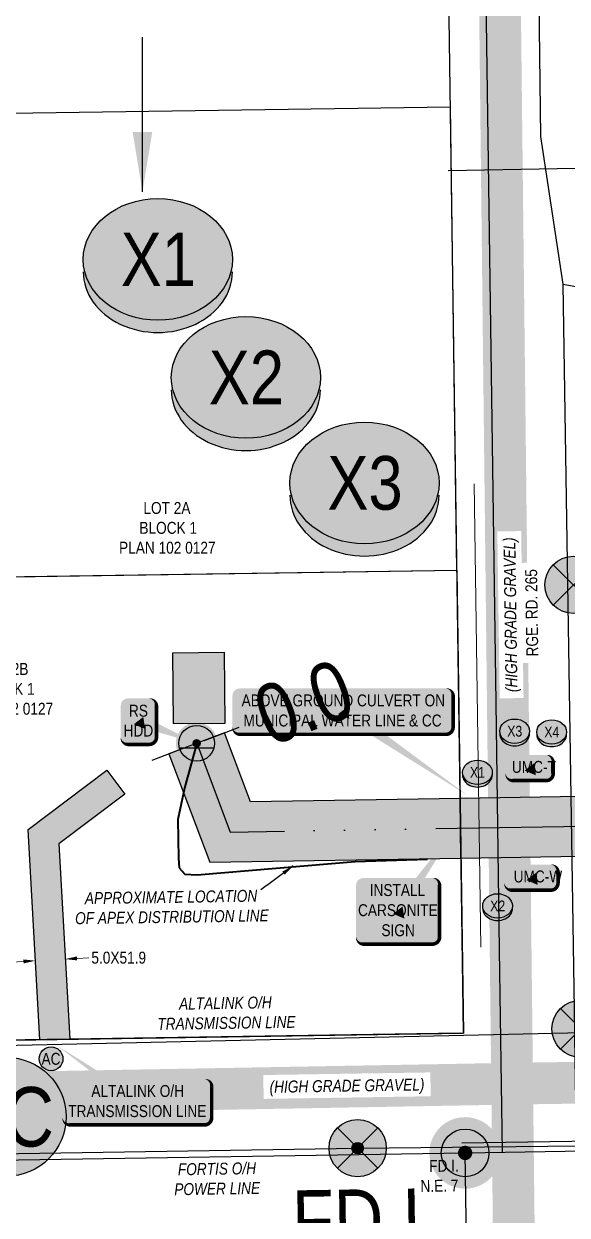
# Model space of a CAD drawing. Extents: x 72365 to 80261, y 6000112 to 6008999.
# Drawn here: x 73262.7 to 73353.8, y 6001848.9 to 6002048.8 of the extents above; entities that cross this region are included whole.
import ezdxf
from ezdxf.enums import TextEntityAlignment as Align

# ---------------------------------------------------------------- set-up
doc = ezdxf.new("R2010")
doc.units = 0
doc.header["$LTSCALE"] = 5
doc.header["$PDSIZE"] = 2.5
for name, pattern in [('COOP2', [10, 5, -1, 0, -1, 0, -1, 0, -1, 0, -1]), ('DASHDOT', [25.4, 12.7, -6.35, 0, -6.35]), ('foc-TIELINE', [1.875, 1.25, -0.625])]:
    doc.linetypes.add(name, pattern=pattern)
doc.layers.get('Defpoints').update_dxf_attribs({"color": 9})
for name, color, linetype in [('AS-POWER', 104, 'foc-POWER'), ('AS-POWER-EXISTING-PP', 72, 'Continuous'), ('AS-POWER-EXISTING-PP-1000', 72, 'Continuous'), ('AS-POWER-T-1000', 104, 'Continuous'), ('AS-RESIDENCE', 14, 'Continuous'), ('AS-ROADS', 254, 'Continuous'), ('AS-SYMBOL', 7, 'Continuous'), ('AS-SYMBOL-1000', 7, 'Continuous'), ('AS-TELEPHONE', 224, 'foc-TEL'), ('CG-NOTES', 7, 'Continuous'), ('CG-NOTES-1000', 7, 'Continuous'), ('L-MON', 1, 'Continuous'), ('L-MON-1000', 1, 'Continuous'), ('L-MON-T', 1, 'Continuous'), ('L-MON-T-1000', 1, 'Continuous'), ('L-ROAD-T-1000', 7, 'Continuous'), ('L-SEC', 7, 'Continuous'), ('L-TITLEDB', 4, 'Continuous'), ('L-TITLEDB-T', 4, 'Continuous'), ('L-TITLEDB-T-1000', 4, 'Continuous'), ('P-APEX RECON PAY ITEMS-1000', 240, 'Continuous'), ('P-APEX RECON-10m BUFFER', 51, 'COOP2'), ('P-APEX RECON-URBAN', 30, 'COOP2'), ('P-APEX RECON-WORK AREA', 104, 'Continuous'), ('P-BUFFER-PURPLE', 187, 'foc-TIELINE'), ('P-BUFFER-PURPLE-T', 187, 'Continuous'), ('P-CROSSINGS', 250, 'Continuous'), ('P-CROSSINGS-1000', 250, 'Continuous')]:
    doc.layers.add(name, color=color, linetype=linetype)
for name, color, linetype, lineweight in [('AS-RECON EXISTING', 151, 'DASHDOT', 40), ('P-APEX RECON-TWS-T-1000', 104, 'Continuous', 9), ('T-TEXT-1000', 48, 'Continuous', 18)]:
    doc.layers.add(name, color=color, linetype=linetype, lineweight=lineweight)
for name, color, linetype, true_color in [('AS-RECON EXISTING-T-1000', 7, 'Continuous', 0x7abdff), ('AS-STRUCTURE-H', 7, 'Continuous', 0xa8a8a8), ('P-APEX RECON-TO BE DRILLED-H', 7, 'Continuous', 0xffafe1)]:
    doc.layers.add(name, color=color, linetype=linetype, true_color=true_color)
doc.layers.add('AS-WATER PIPE', color=7, linetype='foc-WATER', lineweight=9, true_color=0x8ac4ff)
doc.styles.add('1.8', font='ARIALN.TTF', dxfattribs={"height": 2})
doc.styles.add('100L', font='ARIALN.TTF', dxfattribs={"height": 2})
doc.styles.add('175L', font='ARIALN.TTF', dxfattribs={"height": 20})
doc.styles.add('80', font='ARIALN.TTF', dxfattribs={"height": 10})
doc.styles.add('80CG', font='ARIALN.TTF', dxfattribs={"height": 10})
doc.styles.add('80L', font='ARIALN.TTF', dxfattribs={"height": 10})
doc.styles.add('80LS', font='ARIALNI.TTF', dxfattribs={"height": 10})
doc.styles.add('Crossing', font='ARIALN.TTF', dxfattribs={"height": 10})
doc.styles.add('foc-LtypeFont', font='ARIALN.TTF', dxfattribs={"height": 7.35})
doc.linetypes.add('foc-POWER', pattern='A,6,-1,["P",foc-LtypeFont,S=0.2,R=0,X=-0.625,Y=-0.75],-1.24,4', length=12.24)
doc.linetypes.add('foc-TEL', pattern='A,2,-1,["T",foc-LtypeFont,S=0.2,R=0,X=-0.425,Y=-0.75],-1.24,8', length=12.24)
doc.linetypes.add('foc-WATER', pattern='A,10,-1,["W",foc-LtypeFont,S=0.2,R=0,X=-0.425,Y=-0.75],-2', length=13)
doc.dimstyles.new('Compass 1 000', dxfattribs={"dimtxt": 1.8, "dimasz": 2, "dimexe": 0.2, "dimexo": 0.0625, "dimgap": 0.5, "dimtad": 0, "dimtih": 1, "dimtoh": 1, "dimzin": 0, "dimdsep": 46, "dimtxsty": '1.8', "dimcen": 0.1, "dimse1": 1, "dimse2": 1, "dimclrd": 256, "dimclrt": 256, "dimaunit": 1, "dimadec": 4, "dimazin": 0, "dimtfac": 0.06, "dimtofl": 0, "dimtmove": 0, "dimatfit": 0, "dimfxl": 0.2, "dimtolj": 1, "dimtzin": 0, "dimlwd": -1, "dimarcsym": 0})
doc.dimstyles.new('Compass 5 000', dxfattribs={"dimscale": 5, "dimtxt": 9, "dimasz": 2, "dimexe": 0.2, "dimexo": 0.0625, "dimgap": 0.5, "dimtad": 0, "dimtih": 1, "dimtoh": 1, "dimzin": 0, "dimdsep": 46, "dimtxsty": '80CG', "dimcen": 0.1, "dimse1": 1, "dimse2": 1, "dimclrd": 256, "dimclrt": 256, "dimaunit": 1, "dimadec": 4, "dimazin": 0, "dimtfac": 0.06, "dimtofl": 0, "dimtmove": 0, "dimatfit": 1, "dimfxl": 0.2, "dimtolj": 1, "dimtzin": 0, "dimlwd": -1, "dimarcsym": 0})

# ---------------------------------------------------------------- blocks, each defined once
blk = doc.blocks.new('fdia')
at = {"color": 255, "const_width": 1}
blk.add_lwpolyline([(-0.5, 0, 1), (0.5, 0, 1)], format="xyb", close=True, dxfattribs=at)
blk = doc.blocks.new('Fdiaa')
blk.add_blockref('fdia', (0, 0))
blk = doc.blocks.new('fdib')
at = {"color": 1, "const_width": 1.6}
blk.add_lwpolyline([(-0.4, 0, 1), (0.4, 0, 1)], format="xyb", close=True, dxfattribs=at)
at = {"color": 1}
blk.add_circle((0, 0), 0.8, dxfattribs=at)
blk = doc.blocks.new('Fdibb')
blk.add_blockref('fdib', (0, 0))
blk = doc.blocks.new('fdicc')
for name in ['Fdibb', 'Fdiaa']:
    blk.add_blockref(name, (0, 0))
blk = doc.blocks.new('FDI')
blk.add_blockref('fdicc', (0, 0))
blk = doc.blocks.new('POWERPOLE')
h = blk.add_hatch(color=255)
edge = h.paths.add_edge_path()
edge.add_arc((0, 0), 0.96, 0, 360)
at = {"linetype": 'Continuous'}
for p, q in [((0.679, -0.679), (-0.679, 0.679)), ((-0.679, -0.679), (0.679, 0.679))]:
    blk.add_line(p, q, dxfattribs=at)
blk.add_circle((0, 0), 0.96, dxfattribs=at)
blk = doc.blocks.new('*D1231')
at = {"layer": 'Defpoints', "color": 0, "transparency": 16777216}
for p in [(73264.37, 6001896.15), (73269.36, 6001896.43), (73269.62, 6001891.87)]:
    blk.add_point(p, dxfattribs=at)
at = {"layer": 'P-APEX RECON-TWS-T-1000', "transparency": 16777216}
for p, q in [((73262.63, 6001891.48), (73260.64, 6001891.37)), ((73271.62, 6001891.98), (73273.61, 6001892.1))]:
    blk.add_line(p, q, dxfattribs=at)
for points in [[(73262.61, 6001891.81), (73262.65, 6001891.15), (73264.63, 6001891.59)], [(73271.6, 6001892.32), (73271.63, 6001891.65), (73269.62, 6001891.87)]]:
    blk.add_solid(points, dxfattribs=at)
at = {"layer": 'P-APEX RECON-TWS-T-1000', "transparency": 16777216, "insert": (73278.6, 6001892.1), "char_height": 2, "attachment_point": 5, "style": '1.8'}
blk.add_mtext('\\A1;5.0X51.9', dxfattribs=at)
blk = doc.blocks.new('*U1232')
h = blk.add_hatch(color=255)
edge = h.paths.add_edge_path()
edge.add_line((-56.5, -20), (56.5, -20))
edge.add_arc((56.5, -14), 6, 270, 360)
edge.add_line((62.5, -14), (62.5, 12.5))
edge.add_arc((56.5, 12.5), 6, 0, 90)
edge.add_line((56.5, 18.5), (-56.5, 18.5))
edge.add_arc((-56.5, 12.5), 6, 90, 180)
edge.add_line((-62.5, 12.5), (-62.5, -14))
edge.add_arc((-56.5, -14), 6, 180, 270)
at = {"color": 104, "flags": 128}
blk.add_lwpolyline([(-68.06, 47.2, 0, 7.5, 0), (0, 0, 0, 0, 0)], format="xyseb", dxfattribs=at)
blk.add_lwpolyline([(-56.5, -20, 3, 3, 0), (56.5, -20, 3, 3, 0.414214), (62.5, -14, 3, 3, 0), (62.5, 12.5, 3, 0, 0.414214), (56.5, 18.5, 0, 0, 0), (-56.5, 18.5, 0, 0, 0.414214), (-62.5, 12.5, 0, 0, 0), (-62.5, -14, 0, 3, 0.414214)], format="xyseb", close=True, dxfattribs=at)
at = {"color": 104, "style": '80'}
blk.add_attdef('ENTER_TEXT_001', (-26.85, -4.92), '', height=10, dxfattribs=at)
blk = doc.blocks.new('*U1233')
at = {"true_color": 0xffffa8}
h = blk.add_hatch(color=51, dxfattribs=at)
edge = h.paths.add_edge_path()
edge.add_line((-14, -11.5), (14, -11.5))
edge.add_arc((14, -5.5), 6, 270, 360)
edge.add_line((20, -5.5), (20, 4))
edge.add_arc((14, 4), 6, 0, 90)
edge.add_line((14, 10), (-14, 10))
edge.add_arc((-14, 4), 6, 90, 180)
edge.add_line((-20, 4), (-20, -5.5))
edge.add_arc((-14, -5.5), 6, 180, 270)
at = {"color": 240, "flags": 128}
blk.add_lwpolyline([(-14, -11.5, 3, 3, 0), (14, -11.5, 3, 3, 0.414214), (20, -5.5, 3, 3, 0), (20, 4, 3, 0, 0.414214), (14, 10, 0, 0, 0), (-14, 10, 0, 0, 0.414214), (-20, 4, 0, 0, 0), (-20, -5.5, 0, 3, 0.414214)], format="xyseb", close=True, dxfattribs=at)
for points in [[(-26.61, -49.75, 0, 10, 0), (0, 0, 5, 5, 0)], [(5.45, -7.08, 0, 10, 0), (0, 0, 5, 5, 0)]]:
    blk.add_lwpolyline(points, format="xyseb", dxfattribs=at)
at = {"color": 4, "style": '80'}
blk.add_attdef('OTHER_001', (-14.7, -5), '', height=10, dxfattribs=at)
blk = doc.blocks.new('*U1234')
at = {"true_color": 0xffffa8}
h = blk.add_hatch(color=51, dxfattribs=at)
edge = h.paths.add_edge_path()
edge.add_line((-29, -28.5), (29, -28.5))
edge.add_arc((29, -22.5), 6, 270, 360)
edge.add_line((35, -22.5), (35, 21))
edge.add_arc((29, 21), 6, 0, 90)
edge.add_line((29, 27), (-29, 27))
edge.add_arc((-29, 21), 6, 90, 180)
edge.add_line((-35, 21), (-35, -22.5))
edge.add_arc((-29, -22.5), 6, 180, 270)
at = {"color": 240, "flags": 128}
for points in [[(48.94, 69.33, 0, 10, 0), (0, 0, 5, 5, 0)], [(5.45, -7.08, 0, 10, 0), (0, 0, 5, 5, 0)]]:
    blk.add_lwpolyline(points, format="xyseb", dxfattribs=at)
blk.add_lwpolyline([(-29, -28.5, 3, 3, 0), (29, -28.5, 3, 3, 0.414214), (35, -22.5, 3, 3, 0), (35, 21, 3, 0, 0.414214), (29, 27, 0, 0, 0), (-29, 27, 0, 0, 0.414214), (-35, 21, 0, 0, 0), (-35, -22.5, 0, 3, 0.414214)], format="xyseb", close=True, dxfattribs=at)
at = {"color": 4, "style": '80'}
blk.add_attdef('OTHER_001', (-14.7, -5), '', height=10, dxfattribs=at)
blk = doc.blocks.new('*U1235')
at = {"true_color": 0xffffa8}
h = blk.add_hatch(color=51, dxfattribs=at)
edge = h.paths.add_edge_path()
edge.add_line((-86.5, -20), (86.5, -20))
edge.add_arc((86.5, -14), 6, 270, 360)
edge.add_line((92.5, -14), (92.5, 12.5))
edge.add_arc((86.5, 12.5), 6, 0, 90)
edge.add_line((86.5, 18.5), (-86.5, 18.5))
edge.add_arc((-86.5, 12.5), 6, 90, 180)
edge.add_line((-92.5, 12.5), (-92.5, -14))
edge.add_arc((-86.5, -14), 6, 180, 270)
at = {"color": 240, "flags": 128}
blk.add_lwpolyline([(-86.5, -20, 3, 3, 0), (86.5, -20, 3, 3, 0.414214), (92.5, -14, 3, 3, 0), (92.5, 12.5, 3, 0, 0.414214), (86.5, 18.5, 0, 0, 0), (-86.5, 18.5, 0, 0, 0.414214), (-92.5, 12.5, 0, 0, 0), (-92.5, -14, 0, 3, 0.414214)], format="xyseb", close=True, dxfattribs=at)
for points in [[(104.52, -71.12, 0, 10, 0), (0, 0, 5, 5, 0)], [(5.45, -7.08, 0, 10, 0), (0, 0, 5, 5, 0)]]:
    blk.add_lwpolyline(points, format="xyseb", dxfattribs=at)
at = {"color": 4, "style": '80'}
blk.add_attdef('OTHER_001', (-14.7, -5), '', height=10, dxfattribs=at)
blk = doc.blocks.new('*U1236')
at = {"true_color": 0xffffa8}
h = blk.add_hatch(color=51, dxfattribs=at)
edge = h.paths.add_edge_path()
edge.add_line((-16.5, -11.5), (16.5, -11.5))
edge.add_arc((16.5, -5.5), 6, 270, 360)
edge.add_line((22.5, -5.5), (22.5, 4))
edge.add_arc((16.5, 4), 6, 0, 90)
edge.add_line((16.5, 10), (-16.5, 10))
edge.add_arc((-16.5, 4), 6, 90, 180)
edge.add_line((-22.5, 4), (-22.5, -5.5))
edge.add_arc((-16.5, -5.5), 6, 180, 270)
at = {"color": 240, "flags": 128}
for points in [[(-44.09, 41.92, 0, 10, 0), (0, 0, 5, 5, 0)], [(5.45, -7.08, 0, 10, 0), (0, 0, 5, 5, 0)]]:
    blk.add_lwpolyline(points, format="xyseb", dxfattribs=at)
blk.add_lwpolyline([(-16.5, -11.5, 3, 3, 0), (16.5, -11.5, 3, 3, 0.414214), (22.5, -5.5, 3, 3, 0), (22.5, 4, 3, 0, 0.414214), (16.5, 10, 0, 0, 0), (-16.5, 10, 0, 0, 0.414214), (-22.5, 4, 0, 0, 0), (-22.5, -5.5, 0, 3, 0.414214)], format="xyseb", close=True, dxfattribs=at)
at = {"color": 4, "style": '80'}
blk.add_attdef('OTHER_001', (-14.7, -5), '', height=10, dxfattribs=at)
blk = doc.blocks.new('*U1237')
at = {"true_color": 0xffffa8}
h = blk.add_hatch(color=51, dxfattribs=at)
edge = h.paths.add_edge_path()
edge.add_line((-9, -20), (9, -20))
edge.add_arc((9, -14), 6, 270, 360)
edge.add_line((15, -14), (15, 12.5))
edge.add_arc((9, 12.5), 6, 0, 90)
edge.add_line((9, 18.5), (-9, 18.5))
edge.add_arc((-9, 12.5), 6, 90, 180)
edge.add_line((-15, 12.5), (-15, -14))
edge.add_arc((-9, -14), 6, 180, 270)
at = {"color": 240, "flags": 128}
blk.add_lwpolyline([(-9, -20, 3, 3, 0), (9, -20, 3, 3, 0.414214), (15, -14, 3, 3, 0), (15, 12.5, 3, 0, 0.414214), (9, 18.5, 0, 0, 0), (-9, 18.5, 0, 0, 0.414214), (-15, 12.5, 0, 0, 0), (-15, -14, 0, 3, 0.414214)], format="xyseb", close=True, dxfattribs=at)
for points in [[(48.69, -19.08, 0, 10, 0), (0, 0, 5, 5, 0)], [(5.45, -7.08, 0, 10, 0), (0, 0, 5, 5, 0)]]:
    blk.add_lwpolyline(points, format="xyseb", dxfattribs=at)
at = {"color": 4, "style": '80'}
blk.add_attdef('OTHER_001', (-14.7, -5), '', height=10, dxfattribs=at)
blk = doc.blocks.new('RISER')
h = blk.add_hatch(color=255)
h.dxf.hatch_style = 1
edge = h.paths.add_edge_path()
edge.add_arc((0, 0), 0.7, 0, 360)
blk.add_hatch(color=13).paths.add_polyline_path([(0.581, -0.15), (-0.581, -0.15, 0.774597)])
at = {"color": 13}
blk.add_line((-0.581, -0.15), (0.581, -0.15), dxfattribs=at)
blk.add_circle((0, 0), 0.6, dxfattribs=at)
blk = doc.blocks.new('Access_Point')
h = blk.add_hatch(color=255)
h.dxf.hatch_style = 1
edge = h.paths.add_edge_path()
edge.add_arc((0, 0), 9.99, 0, 360)
at = {"color": 170}
blk.add_circle((0, 0), 9.99, dxfattribs=at)
at = {"color": 170, "style": '175L'}
blk.add_text('AC', height=10, dxfattribs=at).set_placement((0, 0), align=Align.MIDDLE_CENTER)
blk = doc.blocks.new('xing2')
h = blk.add_hatch(color=50)
h.dxf.hatch_style = 1
edge = h.paths.add_edge_path()
edge.add_ellipse((0, 0), major_axis=(-12.5, 0), ratio=0.816297, start_angle=0, end_angle=360)
h = blk.add_hatch(color=250)
h.dxf.hatch_style = 1
edge = h.paths.add_edge_path()
edge.add_ellipse((0, -2.05), major_axis=(-12.5, 0), ratio=0.816297, start_angle=0, end_angle=180)
edge.add_line((12.5, -2.05), (12.5, 0))
edge.add_ellipse((0, 0), major_axis=(-12.5, 0), ratio=0.816297, start_angle=0, end_angle=180, ccw=False)
edge.add_line((-12.5, 0), (-12.5, -2.05))
at = {"color": 250}
blk.add_ellipse((0, 0), major_axis=(-12.5, 0), ratio=0.816297, dxfattribs=at)
blk.add_ellipse((0, -2.05), major_axis=(-12.5, 0), ratio=0.816297, start_param=0, end_param=3.141593, dxfattribs=at)
at = {"color": 250, "style": 'Crossing'}
blk.add_attdef('CROSSING', text='', height=9, dxfattribs=at).set_placement((0.09, 0.02), align=Align.MIDDLE_CENTER)
at = {"color": 250, "style": 'Crossing', "flags": 1}
for tag, p in [('OWNER', (0.09, -12.49)), ('DESCRIPTION', (0.09, -25.77)), ('LOCATION', (0.09, -39.3)), ('DWG_REF', (0.09, -52.84))]:
    blk.add_attdef(tag, text='', height=9, dxfattribs=at).set_placement(p, align=Align.MIDDLE_CENTER)

msp = doc.modelspace()

# ---------------------------------------------------------------- hatches: boundary and pattern name
at = {"layer": 'AS-STRUCTURE-H'}
h = msp.add_hatch(color=256, dxfattribs=at)
h.dxf.hatch_style = 1
h.paths.add_polyline_path([(73287.629, 6001943.21), (73287.72, 6001931.369), (73296.416, 6001931.437), (73296.324, 6001943.277)])
at = {"layer": 'P-APEX RECON-10m BUFFER'}
h = msp.add_hatch(color=256, dxfattribs=at)
h.dxf.hatch_style = 1
h.paths.add_polyline_path([(73279.603, 6001919.548), (73268.531, 6001911.232), (73270.373, 6001878.428), (73265.374, 6001878.35), (73263.394, 6001913.621), (73276.603, 6001923.542)])
at = {"layer": 'P-APEX RECON-TO BE DRILLED-H'}
h = msp.add_hatch(color=256, dxfattribs=at)
h.dxf.hatch_style = 1
h.paths.add_polyline_path([(73380.291, 6001914.667), (73380.212, 6001919.534), (73300.713, 6001918.24), (73296.339, 6001929.833), (73286.991, 6001926.306), (73293.847, 6001908.135), (73380.374, 6001909.543)])

# ---------------------------------------------------------------- linework, layer by layer
at = {"layer": 'AS-POWER', "flags": 128}
for points in [[(73356.867, 6001759.885), (73356.834, 6001765.076), (73355.055, 6001878.791), (73355.039, 6001879.825), (73353.884, 6001954.83), (73353.11, 6002005.063), (73349.358, 6002029.829), (73348.664, 6002084.194), (73348.342, 6002109.907), (73346.266, 6002291.857), (73344.638, 6002407.374), (73344.425, 6002422.512), (73340.245, 6002719.174), (73339.344, 6002783.143)], [(73353.11, 6002005.063), (73365.997, 6002002.758), (73369.655, 6002002.658), (73369.642, 6002006.265), (73369.603, 6002021.003), (73429.254, 6002021.789), (73428.052, 6001957.015), (73429.341, 6001896.254), (73440.745, 6001881.311), (73470.999, 6001881.617), (73529.407, 6001881.619), (73544.331, 6001881.981), (73713.827, 6001883.778), (73900.593, 6001887.884), (74077.963, 6001890.823), (74258.684, 6001893.815), (74437.273, 6001896.774), (74621.957, 6001899.832), (74805.118, 6001902.864), (74997.262, 6001904.201), (75094.691, 6001907.228), (75157.325, 6001907.098), (76730.579, 6001937.765), (76896.029, 6001939.893), (77572.642, 6001948.512), (78361.451, 6001958.931)], [(72430.626, 6001864.35), (73236.593, 6001876.894), (73361.383, 6001879.676)], [(72430.884, 6001846.348), (72530.673, 6001848.059), (73236.849, 6001858.897), (73318.651, 6001860.165), (73387.746, 6001860.879)]]:
    msp.add_lwpolyline(points, dxfattribs=at)
at = {"layer": 'AS-RECON EXISTING', "flags": 128}
msp.add_lwpolyline([(73291.665, 6001928.069), (73289.633, 6001920.52), (73288.533, 6001915.287), (73288.616, 6001908.818), (73288.752, 6001907.186), (73289.662, 6001906.103), (73291.734, 6001906.002), (73318.254, 6001908.243), (73342.102, 6001909.034), (73366.021, 6001909.414), (73404.597, 6001911.326), (73611.001, 6001917.028), (73887.006, 6001918.664), (74085.217, 6001921.29), (74151.526, 6001923.098), (74171.168, 6001923.043), (74792.311, 6001928.483), (74851.994, 6001929.785), (74880.47, 6001930.804), (74921.006, 6001932.575), (74941.132, 6001932.161), (74941.026, 6001918.625), (74940.603, 6001891.104), (74940.884, 6001876.682), (74940.864, 6001876.695), (74941.666, 6001791.997), (74944.041, 6001667.194), (74945.85, 6001558.217), (74948.944, 6001431.349), (74950.64, 6001364.016), (74950.936, 6001297.619), (74954.83, 6001203.417), (74954.189, 6001189.279), (74953.376, 6001085.44), (74951.637, 6000952.491), (74956.499, 6000868.52), (74957.836, 6000798.77), (74955.67, 6000736.921), (74956.548, 6000723.03), (74958.732, 6000703.783), (74948.917, 6000676.738), (74940.677, 6000667.925), (74825.007, 6000665.781), (74831.764, 6000274.696), (74850.257, 6000176.054)], dxfattribs=at)
at = {"layer": 'AS-RESIDENCE', "flags": 128}
msp.add_lwpolyline([(73287.629, 6001943.21), (73287.72, 6001931.369), (73296.416, 6001931.437), (73296.324, 6001943.277)], close=True, dxfattribs=at)
at = {"layer": 'AS-ROADS', "const_width": 7, "flags": 128}
for points in [[(73345.805, 6001759.71), (73340.358, 6002243.287), (73331.708, 6002783.012)], [(78361.593, 6001949.679), (77440.507, 6001937.551), (76616.357, 6001927.393), (75726.399, 6001909.333), (74682.957, 6001890.643), (73345.368, 6001870.983), (72430.766, 6001854.565)]]:
    msp.add_lwpolyline(points, dxfattribs=at)
at = {"layer": 'AS-TELEPHONE', "flags": 128}
for points in [[(73342.933, 6001859.516), (73342.452, 6001893.405), (73341.863, 6001934.863), (73336.946, 6002281.78)], [(73333.799, 6002024.166), (73406.988, 6002025.478), (73406.988, 6002013.453), (73421.402, 6002013.691)], [(73336.098, 6001861.043), (74904.552, 6001886.328), (74936.126, 6001887.221), (75117.625, 6001891.831), (75159.772, 6001892.833), (76761.381, 6001921.193), (76833.762, 6001922.311), (77695.436, 6001933.062), (77781.664, 6001934.523), (78361.7, 6001942.692)], [(73248.359, 6001878.153), (73335.84, 6001879.516)]]:
    msp.add_lwpolyline(points, dxfattribs=at)
at = {"layer": 'AS-WATER PIPE', "flags": 128}
msp.add_lwpolyline([(73339.297, 6001893.875), (73338.206, 6001971.607)], dxfattribs=at)
at = {"layer": 'L-SEC', "flags": 128}
for points in [[(73336.388, 6001879.46), (73325.056, 6002683.546)], [(72530.518, 6001866.862), (73336.362, 6001879.46)], [(73336.346, 6001879.46), (73336.388, 6001879.46)], [(72530.805, 6001846.761), (73336.671, 6001859.359)], [(73336.671, 6001859.359), (73356.768, 6001859.682)], [(73338.187, 6001759.588), (73336.671, 6001859.359)]]:
    msp.add_lwpolyline(points, dxfattribs=at)
at = {"layer": 'L-TITLEDB', "flags": 128}
for points in [[(73236.021, 6001955.63), (73335.293, 6001957.111), (73334.197, 6002034.762), (73159.157, 6002032.266)], [(73160.292, 6001954.5), (73335.293, 6001957.111), (73336.388, 6001879.46), (73237.126, 6001877.914)]]:
    msp.add_lwpolyline(points, dxfattribs=at)
at = {"layer": 'P-APEX RECON-URBAN', "flags": 128}
msp.add_lwpolyline([(73291.665, 6001928.069), (73297.28, 6001913.188), (74917.818, 6001939.554), (74931.309, 6001218.732), (74935.411, 6000796.02), (74915.266, 6000776.355), (74916.323, 6000683.005), (74941.177, 6000682.24), (74950.981, 6000681.669), (74952.067, 6000682.47)], dxfattribs=at)
at = {"layer": 'P-APEX RECON-WORK AREA', "flags": 128}
for points in [[(73335.833, 6001918.812), (73300.713, 6001918.24), (73296.339, 6001929.833), (73286.991, 6001926.306), (73293.847, 6001908.135), (73335.974, 6001908.821)], [(73279.603, 6001919.548), (73268.531, 6001911.232), (73270.373, 6001878.428), (73265.374, 6001878.35), (73263.394, 6001913.621), (73276.603, 6001923.542)], [(73335.974, 6001908.821), (73356.075, 6001909.148), (73355.934, 6001919.139), (73335.833, 6001918.812)]]:
    msp.add_lwpolyline(points, close=True, dxfattribs=at)
at = {"layer": 'P-BUFFER-PURPLE'}
msp.add_line((73284.186, 6001925.247), (73299.143, 6001930.891), dxfattribs=at)

# ---------------------------------------------------------------- block references
at = {"layer": 'AS-POWER-EXISTING-PP', "xscale": 4.99999999999995, "yscale": 4.99999999999995, "zscale": 4.99999999999995}
msp.add_blockref('POWERPOLE', (73356.033, 6001880.173), dxfattribs=at)
at = {"layer": 'AS-POWER-EXISTING-PP-1000', "xscale": 0.999168229, "yscale": 0.999168229, "zscale": 0.999168229}
msp.add_blockref('POWERPOLE', (73318.651, 6001860.165), dxfattribs=at)
at = {"layer": 'AS-POWER-T-1000'}
ref = msp.add_blockref('*U1232', (73281.679, 6001868.056), dxfattribs=dict(at, xscale=0.1999999999999992, yscale=0.1999999999999992, zscale=0.1999999999999992))
ref.add_attrib('ENTER_TEXT_001', 'ALTALINK O/H', (73274.008, 6001868.74), dxfattribs={"layer": '0', "color": 104, "height": 2, "style": '80'})
ref.add_attrib('ENTER_TEXT_002', 'TRANSMISSION LINE', (73270.128, 6001865.371), dxfattribs={"layer": '0', "color": 104, "height": 2, "style": '80'})
at = {"layer": 'AS-SYMBOL', "xscale": 4.995841144999982, "yscale": 4.995841144999982, "zscale": 4.995841144999982}
msp.add_blockref('RISER', (73291.665, 6001928.069), dxfattribs=at)
at = {"layer": 'AS-SYMBOL-1000', "xscale": 0.999168229, "yscale": 0.999168229, "zscale": 0.999168229}
msp.add_blockref('RISER', (73291.665, 6001928.069), dxfattribs=at)
at = {"layer": 'CG-NOTES', "xscale": 0.9983371498429935, "yscale": 0.9983371498429935, "zscale": 0.9983371498429935}
msp.add_blockref('Access_Point', (73259.799, 6001865.419), dxfattribs=at)
at = {"layer": 'CG-NOTES-1000', "xscale": 0.1996674299685987, "yscale": 0.1996674299685987, "zscale": 0.1996674299685987}
msp.add_blockref('Access_Point', (73267.248, 6001875.145), dxfattribs=at)
at = {"layer": 'L-MON-1000', "color": 5}
msp.add_blockref('FDI', (73336.671, 6001859.359), dxfattribs=at)
at = {"layer": 'P-APEX RECON PAY ITEMS-1000'}
ref = msp.add_blockref('*U1235', (73316.162, 6001933.574), dxfattribs=dict(at, xscale=0.1999999999999992, yscale=0.1999999999999992, zscale=0.1999999999999992))
ref.add_attrib('OTHER_001', 'ABOVE GROUND CULVERT ON', (73299.2, 6001934.264), dxfattribs={"layer": '0', "color": 4, "height": 2, "style": '80'})
ref.add_attrib('OTHER_002', 'MUNICIPAL WATER LINE & CC', (73299.513, 6001930.895), dxfattribs={"layer": '0', "color": 4, "height": 2, "style": '80'})
ref = msp.add_blockref('*U1237', (73281.927, 6001931.885), dxfattribs=dict(at, xscale=0.1999999999999994, yscale=0.1999999999999994, zscale=0.1999999999999994))
ref.add_attrib('OTHER_001', 'RS', (73280.308, 6001932.534), dxfattribs={"layer": '0', "color": 4, "height": 2, "style": '80'})
ref.add_attrib('OTHER_002', 'HDD', (73279.422, 6001929.201), dxfattribs={"layer": '0', "color": 4, "height": 2, "style": '80'})
at = {"layer": 'P-APEX RECON PAY ITEMS-1000', "xscale": 0.1999999999999994, "yscale": 0.1999999999999994, "zscale": 0.1999999999999994}
for name, p, values in [('*U1233', (73347.444, 6001924.111), {'OTHER_001': 'UMC-T'}), ('*U1236', (73347.749, 6001905.73), {'OTHER_001': 'UMC-W'})]:
    msp.add_blockref(name, p, dxfattribs=at).add_auto_attribs(values)
at = {"layer": 'P-APEX RECON PAY ITEMS-1000'}
ref = msp.add_blockref('*U1234', (73325.393, 6001900.081), dxfattribs=dict(at, xscale=0.1999999999999992, yscale=0.1999999999999992, zscale=0.1999999999999992))
ref.add_attrib('OTHER_001', 'INSTALL', (73320.68, 6001902.449), dxfattribs={"layer": '0', "color": 4, "height": 2, "style": '80'})
ref.add_attrib('OTHER_002', 'CARSONITE', (73318.718, 6001899.081), dxfattribs={"layer": '0', "color": 4, "height": 2, "style": '80'})
ref.add_attrib('OTHER_003', 'SIGN', (73322.636, 6001895.712), dxfattribs={"layer": '0', "color": 4, "height": 2, "style": '80'})
at = {"layer": 'P-CROSSINGS'}
for p, values in [((73285.153, 6002009.23), {'CROSSING': 'X1'}), ((73299.914, 6001989.432), {'CROSSING': 'X2'}), ((73319.8, 6001971.733), {'CROSSING': 'X3'})]:
    msp.add_blockref('xing2', p, dxfattribs=at).add_auto_attribs(values)
at = {"layer": 'P-CROSSINGS-1000', "xscale": 0.1999999999999995, "yscale": 0.1999999999999995, "zscale": 0.1999999999999995}
for p, values in [((73344.967, 6001930.098), {'CROSSING': 'X3'}), ((73351.182, 6001929.955), {'CROSSING': 'X4'}), ((73338.729, 6001923.186), {'CROSSING': 'X1'}), ((73342.111, 6001900.793), {'CROSSING': 'X2'})]:
    msp.add_blockref('xing2', p, dxfattribs=at).add_auto_attribs(values)

# ---------------------------------------------------------------- texts
at = {"layer": 'AS-RECON EXISTING-T-1000', "insert": (73271.085, 6001903.051), "char_height": 2, "attachment_point": 1, "rotation": 0.84351, "style": '100L'}
msp.add_mtext_dynamic_manual_height_columns('\\pi1.8203;{\\fArial Narrow|b0|i1|c0|p34;APPROXIMATE LOCATION\\P\\pi0.12861;OF APEX DISTRIBUTION LINE}', width=32.61193, gutter_width=50, heights=[0], dxfattribs=at)
at = {"layer": 'P-BUFFER-PURPLE-T', "style": '100L'}
msp.add_text('0.0', height=9.9917, rotation=20.67333, dxfattribs=at).set_placement((73309.635, 6001934.971), align=Align.MIDDLE_CENTER)

# ---------------------------------------------------------------- dimensions: what is measured, and where the dimension line sits
at = {"layer": 'P-APEX RECON-TWS-T-1000'}
dim = msp.add_linear_dim(base=(73269.618, 6001891.873), p1=(73264.375, 6001896.148), p2=(73269.363, 6001896.428), angle=3.21324, text='5.0X51.9', dimstyle='Compass 1 000', dxfattribs=at)
dim.commit()
dim.dimension.update_dxf_attribs({"geometry": '*D1231', "text_midpoint": (73278.601, 6001892.097), "dimtype": 161})

# ---------------------------------------------------------------- leaders
at = {"layer": 'AS-RECON EXISTING-T-1000', "path_type": 1}
msp.add_leader([(73307.838, 6001907.499), (73302.444, 6001903.484)], dimstyle='Compass 1 000', override={"dimgap": 0.5, "dimtad": 0}, dxfattribs=at)
at = {"layer": 'L-TITLEDB-T', "path_type": 1}
msp.add_leader([(73282.576, 6002020.599), (73282.576, 6002046.503)], dimstyle='Compass 5 000', override={"dimgap": 0.5, "dimtad": 0}, dxfattribs=at)

# ---------------------------------------------------------------- next in the draw order: texts
at = {"layer": 'AS-POWER-T-1000', "insert": (73284.845, 6001885.317), "char_height": 2, "attachment_point": 1, "rotation": 0.9005, "style": '100L', "bg_fill": 3, "box_fill_scale": 1.1, "bg_fill_color": 256, "bg_fill_transparency": 0}
msp.add_mtext_dynamic_manual_height_columns('\\pi3.8512;{\\fArial Narrow|b0|i1|c0|p34;ALTALINK O/H\\P\\pi0.16226;TRANSMISSION LINE}', width=23.30951, gutter_width=50, heights=[0], dxfattribs=at)
at = {"layer": 'L-MON-T', "insert": (73282.939, 6001852.678), "char_height": 10, "attachment_point": 1, "rotation": 0.90874, "style": '1.8', "bg_fill": 3, "box_fill_scale": 1.1, "bg_fill_color": 256, "bg_fill_transparency": 0}
msp.add_mtext_dynamic_manual_height_columns('\\pi24.655;FD.I.\\P\\pi17.097;N.E. 7', width=47.53381, gutter_width=10, heights=[0], dxfattribs=at)
at = {"layer": 'L-ROAD-T-1000', "insert": (73346.831, 6001949.943), "char_height": 2, "width": 14.79835, "attachment_point": 2, "rotation": 90.81222, "style": '80L', "bg_fill": 2}
msp.add_mtext('RGE. RD. 265', dxfattribs=at)
at = {"layer": 'L-TITLEDB-T-1000', "char_height": 2, "attachment_point": 1, "style": '100L', "bg_fill": 3, "box_fill_scale": 1.1, "bg_fill_color": 256, "bg_fill_transparency": 0}
for s, insert in [('\\pi4.1818;LOT 2A\\P\\pi3.5085;BLOCK 1\\P\\pi0.10469;PLAN 102 0127', (73278.551, 6001968.544)), ('\\pi4.2445;LOT 2B\\P\\pi3.5085;BLOCK 1\\P\\pi0.10469;PLAN 102 0127', (73251.324, 6001941.536))]:
    msp.add_mtext_dynamic_manual_height_columns(s, width=16.10161, gutter_width=55, heights=[0], dxfattribs=dict(at, insert=insert))
at = {"layer": 'T-TEXT-1000', "insert": (73316.852, 6001871.642), "char_height": 2, "width": 26.00526, "attachment_point": 2, "rotation": 0.9005, "style": '80LS', "bg_fill": 2}
msp.add_mtext('(HIGH GRADE GRAVEL)', dxfattribs=at)

# ---------------------------------------------------------------- next in the draw order: block references
at = {"layer": 'AS-POWER-EXISTING-PP'}
for p, xscale, yscale, zscale in [((73354.828, 6001954.634), 4.99999999999995, 4.99999999999995, 4.99999999999995), ((73318.651, 6001860.165), 4.995841144999984, 4.995841144999984, 4.995841144999984)]:
    msp.add_blockref('POWERPOLE', p, dxfattribs=dict(at, xscale=xscale, yscale=yscale, zscale=zscale))

# ---------------------------------------------------------------- next in the draw order: texts
at = {"layer": 'AS-POWER-T-1000', "insert": (73287.77, 6001857.588), "char_height": 2, "attachment_point": 1, "rotation": 0.9005, "style": '100L', "bg_fill": 3, "box_fill_scale": 1.1, "bg_fill_color": 256, "bg_fill_transparency": 0}
msp.add_mtext_dynamic_manual_height_columns('\\pi0.72204;{\\fArial Narrow|b0|i1|c0|p34;FORTIS O/H\\P\\pi0.071291;POWER LINE}', width=14.51912, gutter_width=50, heights=[0], dxfattribs=at)
at = {"layer": 'L-MON-T-1000', "insert": (73328.915, 6001858.129), "char_height": 2, "attachment_point": 1, "rotation": 0.90874, "style": '1.8', "bg_fill": 3, "box_fill_scale": 1.1, "bg_fill_color": 256, "bg_fill_transparency": 0}
msp.add_mtext_dynamic_manual_height_columns('\\pi1.7074;FD.I.\\P\\pi0.19576;N.E. 7', width=6.28307, gutter_width=10, heights=[0], dxfattribs=at)
at = {"layer": 'T-TEXT-1000', "insert": (73343.266, 6001949.621), "char_height": 2, "width": 26.00526, "attachment_point": 2, "rotation": 90.81222, "style": '80LS', "bg_fill": 2}
msp.add_mtext('(HIGH GRADE GRAVEL)', dxfattribs=at)

# ---------------------------------------------------------------- next in the draw order: block references
at = {"layer": 'L-MON', "color": 5, "xscale": 4.99999999999995, "yscale": 4.99999999999995, "zscale": 4.99999999999995}
msp.add_blockref('FDI', (73336.671, 6001859.359), dxfattribs=at)

doc.saveas('drawing.dxf')
